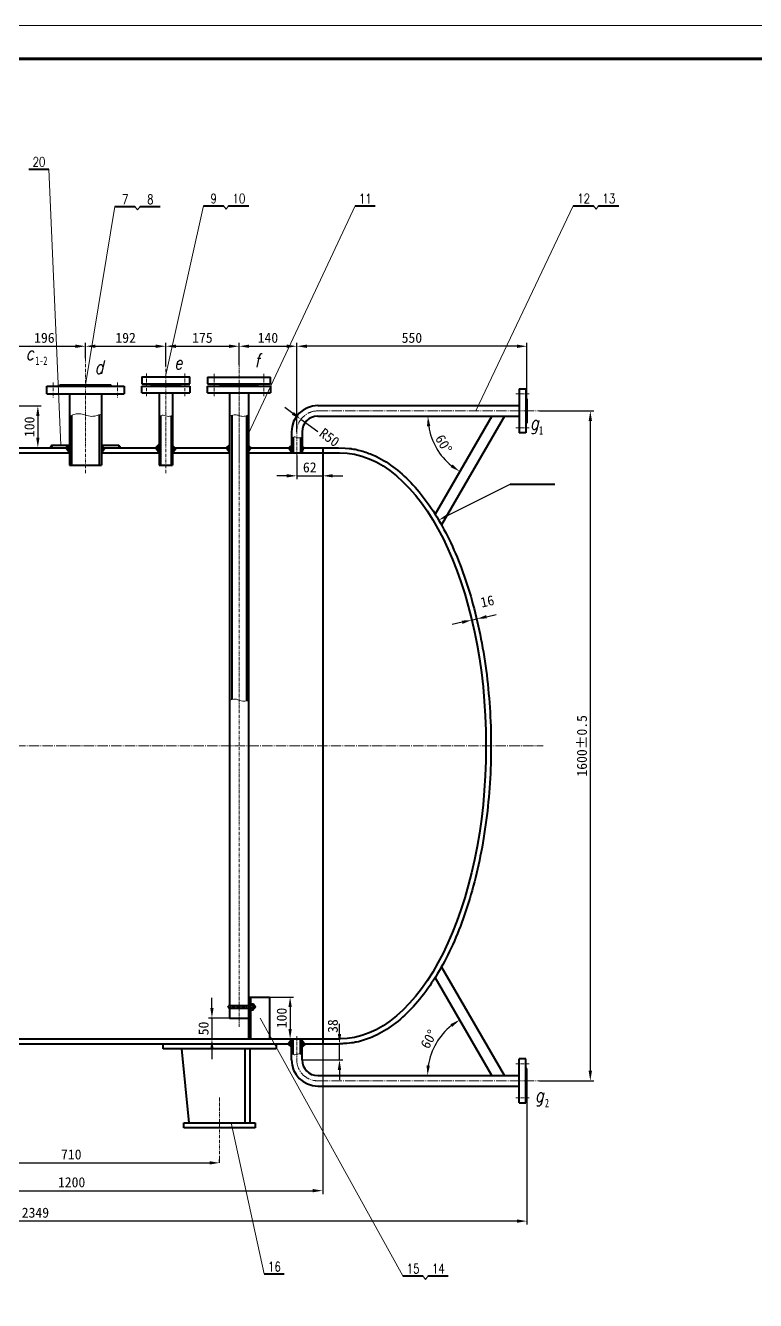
# Model space of a CAD drawing. Extents: x 588 to 10142, y -1551 to 4232.
# Drawn here: x 5022 to 6767, y 1187 to 4232 of the extents above; entities that cross this region are included whole.
import ezdxf
from ezdxf.enums import TextEntityAlignment as Align

# ---------------------------------------------------------------- set-up
doc = ezdxf.new("R2010")
doc.units = 0
doc.header["$LTSCALE"] = 10
doc.header["$PDMODE"] = 1
for name, pattern in [('CENTER', [50.8, 31.75, -6.35, 6.35, -6.35]), ('ZXX-L', [3.28, 2.5, -0.3, 0.18, -0.3]), ('ZXX-S', [1.27, 0.75, -0.2, 0.12, -0.2])]:
    doc.linetypes.add(name, pattern=pattern)
doc.layers.get('Defpoints').update_dxf_attribs({"linetype": 'CONTINUOUS'})
doc.layers.add('3中心线层', color=1, linetype='CENTER')
doc.layers.add('7标注层', color=4, linetype='CONTINUOUS')
for name, color, linetype, lineweight in [('A 粗实线', 1, 'CONTINUOUS', 40), ('B 细实线', 7, 'CONTINUOUS', 18), ('C 文 字', 2, 'CONTINUOUS', 20), ('D 短中心线', 3, 'ZXX-S', 18), ('E 长中心线', 3, 'ZXX-L', 18), ('J 标注尺寸', 2, 'CONTINUOUS', 18)]:
    doc.layers.add(name, color=color, linetype=linetype, lineweight=lineweight)
doc.styles.add('ITALICT', font='ITALICT.shx', dxfattribs={"width": 0.7})
doc.styles.add('ROMANC', font='romanc', dxfattribs={"width": 0.7, "height": 6})
doc.styles.get("Standard").update_dxf_attribs({"font": 'SIMFANG.TTF'})
doc.styles.add('标题中文', font='SIMFANG.TTF', dxfattribs={"width": 0.7})
doc.dimstyles.new('通用标注4.0', dxfattribs={"dimscale": 8, "dimtxt": 3, "dimasz": 3, "dimexe": 1, "dimexo": 0, "dimgap": 1, "dimtad": 1, "dimdec": 0, "dimzin": 0, "dimdsep": 46, "dimtxsty": 'Standard', "dimcen": 0, "dimadec": 0, "dimazin": 0, "dimtfac": 0.375, "dimtdec": 0, "dimtmove": 2, "dimatfit": 3, "dimfxl": 0, "dimtzin": 0, "dimarcsym": 0})

# ---------------------------------------------------------------- blocks, each defined once
blk = doc.blocks.new('*D65')
at = {"layer": 'C 文 字', "color": 0, "lineweight": -2}
for p, q in [((5467.9, 1886), (5467.9, 1910)), ((5515.1, 1862), (5459.9, 1862)), ((5467.9, 1862), (5467.9, 1812)), ((5467.9, 1812), (5475.9, 1812)), ((5467.9, 1788), (5467.9, 1764))]:
    blk.add_line(p, q, dxfattribs=at)
at = {"layer": 'C 文 字', "color": 0}
for points in [[(5463.9, 1886), (5471.9, 1886), (5467.9, 1862)], [(5463.9, 1788), (5471.9, 1788), (5467.9, 1812)]]:
    blk.add_solid(points, dxfattribs=at)
at = {"layer": 'Defpoints', "color": 0}
for p in [(5515.1, 1862), (5467.9, 1812), (5467.9, 1812)]:
    blk.add_point(p, dxfattribs=at)
at = {"layer": 'C 文 字', "color": 0, "insert": (5447.9, 1837), "char_height": 24, "attachment_point": 5, "rotation": 90}
blk.add_mtext('50', dxfattribs=at)
blk = doc.blocks.new('*D66')
at = {"layer": 'C 文 字', "color": 0, "lineweight": -2}
for p, q in [((5661.2, 3306.1), (5641.9, 3320.4)), ((5720.6, 3262), (5680.5, 3291.8))]:
    blk.add_line(p, q, dxfattribs=at)
at = {"layer": 'C 文 字', "color": 0}
blk.add_solid([(5663.6, 3309.3), (5658.8, 3302.9), (5680.5, 3291.8)], dxfattribs=at)
at = {"layer": 'Defpoints', "color": 0}
for p in [(5680.5, 3291.8), (5720.6, 3262)]:
    blk.add_point(p, dxfattribs=at)
at = {"layer": 'C 文 字', "color": 0, "insert": (5748.7, 3248.5), "char_height": 24, "attachment_point": 5, "rotation": 323.4042}
blk.add_mtext('R50', dxfattribs=at)
blk = doc.blocks.new('*D67')
at = {"layer": 'C 文 字', "color": 0, "lineweight": -2}
for p, q in [((5670.6, 3262), (5670.6, 3474.4)), ((6220.6, 3341), (6220.6, 3474.4)), ((6196.6, 3466.4), (5694.6, 3466.4))]:
    blk.add_line(p, q, dxfattribs=at)
at = {"layer": 'C 文 字', "color": 0}
for points in [[(5694.6, 3470.4), (5694.6, 3462.4), (5670.6, 3466.4)], [(6196.6, 3470.4), (6196.6, 3462.4), (6220.6, 3466.4)]]:
    blk.add_solid(points, dxfattribs=at)
at = {"layer": 'Defpoints', "color": 0}
for p in [(5670.6, 3466.4), (6220.6, 3341), (5670.6, 3262)]:
    blk.add_point(p, dxfattribs=at)
at = {"layer": 'C 文 字', "color": 0, "insert": (5945.6, 3486.4), "char_height": 24, "attachment_point": 5}
blk.add_mtext('550', dxfattribs=at)
blk = doc.blocks.new('*D69')
at = {"layer": 'C 文 字', "color": 0, "lineweight": -2}
for p, q in [((6065.4, 2807.2), (6042, 2801.9)), ((6091.7, 2799.7), (6087, 2820.3)), ((6088.8, 2812.4), (6100.5, 2815.1)), ((6103.4, 2802.4), (6098.7, 2822.9)), ((6123.9, 2820.4), (6147.3, 2825.6))]:
    blk.add_line(p, q, dxfattribs=at)
at = {"layer": 'C 文 字', "color": 0}
for points in [[(6064.5, 2811.1), (6066.3, 2803.3), (6088.8, 2812.4)], [(6123, 2824.3), (6124.8, 2816.5), (6100.5, 2815.1)]]:
    blk.add_solid(points, dxfattribs=at)
at = {"layer": 'Defpoints', "color": 0}
for p in [(6100.5, 2815.1), (6103.4, 2802.4), (6091.7, 2799.7)]:
    blk.add_point(p, dxfattribs=at)
at = {"layer": 'C 文 字', "color": 0, "insert": (6125.8, 2857.2), "char_height": 24, "attachment_point": 5, "rotation": 12.7046}
blk.add_mtext('16', dxfattribs=at)
blk = doc.blocks.new('*D73')
at = {"layer": 'C 文 字', "color": 0, "lineweight": -2}
for p, q in [((6250.6, 3312), (6379.9, 3312)), ((6371.9, 3288), (6371.9, 1736)), ((6250.6, 1712), (6379.9, 1712))]:
    blk.add_line(p, q, dxfattribs=at)
at = {"layer": 'C 文 字', "color": 0}
for points in [[(6367.9, 3288), (6375.9, 3288), (6371.9, 3312)], [(6367.9, 1736), (6375.9, 1736), (6371.9, 1712)]]:
    blk.add_solid(points, dxfattribs=at)
at = {"layer": 'Defpoints', "color": 0}
for p in [(6250.6, 3312), (6250.6, 1712), (6371.9, 1712)]:
    blk.add_point(p, dxfattribs=at)
at = {"layer": 'C 文 字', "color": 0, "insert": (6351.9, 2512), "char_height": 24, "attachment_point": 5, "rotation": 90}
blk.add_mtext('1600%%p0.5', dxfattribs=at)
blk = doc.blocks.new('*D80')
at = {"layer": 'Defpoints', "color": 0}
for p in [(4777.6, 1516.4), (5486.1, 1516), (5486.1, 1516)]:
    blk.add_point(p, dxfattribs=at)
at = {"layer": 'J 标注尺寸', "color": 0, "lineweight": -2}
for p, q in [((5486.1, 1516), (5486.1, 1524)), ((4777.6, 1516.4), (4777.6, 1508)), ((4801.6, 1516), (5462.1, 1516))]:
    blk.add_line(p, q, dxfattribs=at)
at = {"layer": 'J 标注尺寸', "color": 0}
for points in [[(4801.6, 1520), (4801.6, 1512), (4777.6, 1516)], [(5462.1, 1520), (5462.1, 1512), (5486.1, 1516)]]:
    blk.add_solid(points, dxfattribs=at)
at = {"layer": 'J 标注尺寸', "color": 0, "insert": (5131.8, 1536), "char_height": 24, "attachment_point": 5}
blk.add_mtext('710', dxfattribs=at)
blk = doc.blocks.new('*D84')
at = {"layer": 'Defpoints', "color": 0}
for p in [(5165.6, 3466.4), (4969.4, 3438.2), (5165.6, 3438.2)]:
    blk.add_point(p, dxfattribs=at)
at = {"layer": 'J 标注尺寸', "color": 0, "lineweight": -2}
for p, q in [((4969.4, 3438.2), (4969.4, 3474.4)), ((5165.6, 3438.2), (5165.6, 3474.4)), ((4993.4, 3466.4), (5141.6, 3466.4))]:
    blk.add_line(p, q, dxfattribs=at)
at = {"layer": 'J 标注尺寸', "color": 0}
for points in [[(4993.4, 3470.4), (4993.4, 3462.4), (4969.4, 3466.4)], [(5141.6, 3470.4), (5141.6, 3462.4), (5165.6, 3466.4)]]:
    blk.add_solid(points, dxfattribs=at)
at = {"layer": 'J 标注尺寸', "color": 0, "insert": (5067.5, 3486.4), "char_height": 24, "attachment_point": 5}
blk.add_mtext('196', dxfattribs=at)
blk = doc.blocks.new('*D85')
at = {"layer": 'Defpoints', "color": 0}
for p in [(5357.6, 3466.4), (5165.6, 3438.2), (5357.6, 3418.8)]:
    blk.add_point(p, dxfattribs=at)
at = {"layer": 'J 标注尺寸', "color": 0, "lineweight": -2}
for p, q in [((5165.6, 3438.2), (5165.6, 3474.4)), ((5357.6, 3418.8), (5357.6, 3474.4)), ((5189.6, 3466.4), (5333.6, 3466.4))]:
    blk.add_line(p, q, dxfattribs=at)
at = {"layer": 'J 标注尺寸', "color": 0}
for points in [[(5189.6, 3470.4), (5189.6, 3462.4), (5165.6, 3466.4)], [(5333.6, 3470.4), (5333.6, 3462.4), (5357.6, 3466.4)]]:
    blk.add_solid(points, dxfattribs=at)
at = {"layer": 'J 标注尺寸', "color": 0, "insert": (5261.6, 3486.4), "char_height": 24, "attachment_point": 5}
blk.add_mtext('192', dxfattribs=at)
blk = doc.blocks.new('*D86')
at = {"layer": 'Defpoints', "color": 0}
for p in [(5532.6, 3466.4), (5357.6, 3418.8), (5532.6, 3422.3)]:
    blk.add_point(p, dxfattribs=at)
at = {"layer": 'J 标注尺寸', "color": 0, "lineweight": -2}
for p, q in [((5357.6, 3418.8), (5357.6, 3474.4)), ((5532.6, 3422.3), (5532.6, 3474.4)), ((5381.6, 3466.4), (5508.6, 3466.4))]:
    blk.add_line(p, q, dxfattribs=at)
at = {"layer": 'J 标注尺寸', "color": 0}
for points in [[(5381.6, 3470.4), (5381.6, 3462.4), (5357.6, 3466.4)], [(5508.6, 3470.4), (5508.6, 3462.4), (5532.6, 3466.4)]]:
    blk.add_solid(points, dxfattribs=at)
at = {"layer": 'J 标注尺寸', "color": 0, "insert": (5445.1, 3486.4), "char_height": 24, "attachment_point": 5}
blk.add_mtext('175', dxfattribs=at)
blk = doc.blocks.new('*D87')
at = {"layer": 'Defpoints', "color": 0}
for p in [(5532.6, 3466.4), (5670.6, 3466.4), (5670.6, 3466.4)]:
    blk.add_point(p, dxfattribs=at)
at = {"layer": 'J 标注尺寸', "color": 0, "lineweight": -2}
for p, q in [((5532.6, 3466.4), (5532.6, 3474.4)), ((5670.6, 3466.4), (5670.6, 3474.4)), ((5556.6, 3466.4), (5646.6, 3466.4))]:
    blk.add_line(p, q, dxfattribs=at)
at = {"layer": 'J 标注尺寸', "color": 0}
for points in [[(5556.6, 3470.4), (5556.6, 3462.4), (5532.6, 3466.4)], [(5646.6, 3470.4), (5646.6, 3462.4), (5670.6, 3466.4)]]:
    blk.add_solid(points, dxfattribs=at)
at = {"layer": 'J 标注尺寸', "color": 0, "insert": (5601.6, 3486.4), "char_height": 24, "attachment_point": 5}
blk.add_mtext('140', dxfattribs=at)
blk = doc.blocks.new('*D88')
at = {"layer": 'Defpoints', "color": 0}
for p in [(4532.6, 1812), (5732.6, 1812), (5732.6, 1449.6)]:
    blk.add_point(p, dxfattribs=at)
at = {"layer": 'J 标注尺寸', "color": 0, "lineweight": -2}
for p, q in [((4532.6, 1812), (4532.6, 1441.6)), ((5732.6, 1812), (5732.6, 1441.6)), ((4556.6, 1449.6), (5708.6, 1449.6))]:
    blk.add_line(p, q, dxfattribs=at)
at = {"layer": 'J 标注尺寸', "color": 0}
for points in [[(4556.6, 1453.6), (4556.6, 1445.6), (4532.6, 1449.6)], [(5708.6, 1453.6), (5708.6, 1445.6), (5732.6, 1449.6)]]:
    blk.add_solid(points, dxfattribs=at)
at = {"layer": 'J 标注尺寸', "color": 0, "insert": (5132.6, 1469.6), "char_height": 24, "attachment_point": 5}
blk.add_mtext('1200', dxfattribs=at)
blk = doc.blocks.new('*D89')
at = {"layer": 'Defpoints', "color": 0}
for p in [(5670.6, 3205.6), (5732.6, 3185.1), (5732.6, 3157)]:
    blk.add_point(p, dxfattribs=at)
at = {"layer": 'J 标注尺寸', "color": 0, "lineweight": -2}
for p, q in [((5670.6, 3205.6), (5670.6, 3149)), ((5732.6, 3185.1), (5732.6, 3149)), ((5646.6, 3157), (5622.6, 3157)), ((5670.6, 3157), (5732.6, 3157)), ((5756.6, 3157), (5780.6, 3157))]:
    blk.add_line(p, q, dxfattribs=at)
at = {"layer": 'J 标注尺寸', "color": 0}
for points in [[(5646.6, 3161), (5646.6, 3153), (5670.6, 3157)], [(5756.6, 3161), (5756.6, 3153), (5732.6, 3157)]]:
    blk.add_solid(points, dxfattribs=at)
at = {"layer": 'J 标注尺寸', "color": 0, "insert": (5701.6, 3177), "char_height": 24, "attachment_point": 5}
blk.add_mtext('62', dxfattribs=at)
blk = doc.blocks.new('*D92')
at = {"layer": 'Defpoints', "color": 0}
for p in [(5720.6, 3299.5), (6136.6, 3299.5), (6196.6, 3299.5), (5993, 3247.2), (6001.3, 3065.1)]:
    blk.add_point(p, dxfattribs=at)
at = {"layer": 'J 标注尺寸', "color": 0, "lineweight": -2}
blk.add_arc((6136.6, 3299.5), 152.8, 189.0104, 230.9896, dxfattribs=at)
at = {"layer": 'J 标注尺寸', "color": 0}
for points in [[(5981.7, 3275.2), (5989.7, 3275.9), (5983.8, 3299.5)], [(6042.7, 3184.1), (6038.2, 3177.5), (6060.2, 3167.2)]]:
    blk.add_solid(points, dxfattribs=at)
at = {"layer": 'J 标注尺寸', "color": 0, "insert": (6021.6, 3233.1), "char_height": 24, "attachment_point": 5, "rotation": 300}
blk.add_mtext('60°', dxfattribs=at)
blk = doc.blocks.new('*D93')
at = {"layer": 'Defpoints', "color": 0}
for p in [(6001.3, 1958.8), (6018.8, 1823.3), (5720.6, 1724.5), (6136.6, 1724.5), (6196.6, 1724.5)]:
    blk.add_point(p, dxfattribs=at)
at = {"layer": 'J 标注尺寸', "color": 0, "lineweight": -2}
blk.add_arc((6136.6, 1724.5), 153.8, 128.9528, 171.0472, dxfattribs=at)
at = {"layer": 'J 标注尺寸', "color": 0}
for points in [[(6037.7, 1847.3), (6042.2, 1840.8), (6059.7, 1857.6)], [(5988.7, 1748.1), (5980.7, 1748.7), (5982.8, 1724.5)]]:
    blk.add_solid(points, dxfattribs=at)
at = {"layer": 'J 标注尺寸', "color": 0, "insert": (5986.1, 1811.4), "char_height": 24, "attachment_point": 5, "rotation": 60}
blk.add_mtext('60°', dxfattribs=at)
blk = doc.blocks.new('*D100')
at = {"layer": 'Defpoints', "color": 0}
for p in [(4969.4, 3324), (5028.4, 3224), (5051.9, 3224)]:
    blk.add_point(p, dxfattribs=at)
at = {"layer": 'J 标注尺寸', "color": 0, "lineweight": -2}
for p, q in [((4969.4, 3324), (5059.9, 3324)), ((5051.9, 3300), (5051.9, 3248)), ((5028.4, 3224), (5059.9, 3224))]:
    blk.add_line(p, q, dxfattribs=at)
at = {"layer": 'J 标注尺寸', "color": 0}
for points in [[(5047.9, 3300), (5055.9, 3300), (5051.9, 3324)], [(5047.9, 3248), (5055.9, 3248), (5051.9, 3224)]]:
    blk.add_solid(points, dxfattribs=at)
at = {"layer": 'J 标注尺寸', "color": 0, "insert": (5031.9, 3274), "char_height": 24, "attachment_point": 5, "rotation": 90}
blk.add_mtext('100', dxfattribs=at)
blk = doc.blocks.new('*D102')
at = {"layer": 'C 文 字', "color": 0, "lineweight": -2}
for p, q in [((5772.6, 1824), (5772.6, 1848)), ((5752.6, 1800), (5780.6, 1800)), ((5772.6, 1762), (5772.6, 1800)), ((5683.1, 1762), (5780.6, 1762)), ((5772.6, 1738), (5772.6, 1714))]:
    blk.add_line(p, q, dxfattribs=at)
at = {"layer": 'C 文 字', "color": 0}
for points in [[(5768.6, 1824), (5776.6, 1824), (5772.6, 1800)], [(5768.6, 1738), (5776.6, 1738), (5772.6, 1762)]]:
    blk.add_solid(points, dxfattribs=at)
at = {"layer": 'Defpoints', "color": 0}
for p in [(5752.6, 1800), (5772.6, 1800), (5683.1, 1762)]:
    blk.add_point(p, dxfattribs=at)
at = {"layer": 'C 文 字', "color": 0, "insert": (5756.7, 1842.7), "char_height": 24, "attachment_point": 5, "rotation": 90}
blk.add_mtext('38', dxfattribs=at)
blk = doc.blocks.new('*D104')
at = {"layer": 'C 文 字', "color": 0, "lineweight": -2}
for p, q in [((5605.1, 1912), (5662.6, 1912)), ((5654.6, 1888), (5654.6, 1836)), ((5605.1, 1812), (5662.6, 1812))]:
    blk.add_line(p, q, dxfattribs=at)
at = {"layer": 'C 文 字', "color": 0}
for points in [[(5650.6, 1888), (5658.6, 1888), (5654.6, 1912)], [(5650.6, 1836), (5658.6, 1836), (5654.6, 1812)]]:
    blk.add_solid(points, dxfattribs=at)
at = {"layer": 'Defpoints', "color": 0}
for p in [(5605.1, 1912), (5605.1, 1812), (5654.6, 1812)]:
    blk.add_point(p, dxfattribs=at)
at = {"layer": 'C 文 字', "color": 0, "insert": (5634.6, 1862), "char_height": 24, "attachment_point": 5, "rotation": 90}
blk.add_mtext('100', dxfattribs=at)
blk = doc.blocks.new('*D105')
at = {"layer": 'Defpoints', "color": 0}
for p in [(3871.6, 2462), (6220.6, 1683), (3871.6, 1376.9)]:
    blk.add_point(p, dxfattribs=at)
at = {"layer": 'J 标注尺寸', "color": 0, "lineweight": -2}
for p, q in [((3871.6, 2462), (3871.6, 1368.9)), ((6220.6, 1683), (6220.6, 1368.9)), ((6196.6, 1376.9), (3895.6, 1376.9))]:
    blk.add_line(p, q, dxfattribs=at)
at = {"layer": 'J 标注尺寸', "color": 0}
for points in [[(3895.6, 1380.9), (3895.6, 1372.9), (3871.6, 1376.9)], [(6196.6, 1380.9), (6196.6, 1372.9), (6220.6, 1376.9)]]:
    blk.add_solid(points, dxfattribs=at)
at = {"layer": 'J 标注尺寸', "color": 0, "insert": (5046.1, 1396.9), "char_height": 24, "attachment_point": 5}
blk.add_mtext('2349', dxfattribs=at)

msp = doc.modelspace()

# ---------------------------------------------------------------- hatches: boundary and pattern name
at = {"layer": 'A 粗实线'}
h = msp.add_hatch(color=256, dxfattribs=at)
h.paths.add_polyline_path([(5127.6, 3224), (5127.6, 3231.6), (5119.1, 3224)])
h.paths.add_polyline_path([(5127.6, 3224), (5119.1, 3224), (5127.6, 3212)])
h = msp.add_hatch(color=256, dxfattribs=at)
h.paths.add_polyline_path([(5203.6, 3224), (5203.6, 3231.6), (5212.1, 3224)])
h.paths.add_polyline_path([(5203.6, 3224), (5212.1, 3224), (5203.6, 3212)])
h = msp.add_hatch(color=256, dxfattribs=at)
h.paths.add_polyline_path([(5341.6, 3224), (5341.6, 3232.2), (5333.2, 3224)])
h.paths.add_polyline_path([(5341.6, 3224), (5333.2, 3224), (5341.6, 3212)])
h = msp.add_hatch(color=256, dxfattribs=at)
h.paths.add_polyline_path([(5373.6, 3232.2), (5382, 3224), (5373.6, 3224)])
h.paths.add_polyline_path([(5373.6, 3224), (5382, 3224), (5373.6, 3212)])
h = msp.add_hatch(color=256, dxfattribs=at)
h.paths.add_polyline_path([(5500.7, 3224), (5510.1, 3224), (5510.1, 3231.5)])
h.paths.add_polyline_path([(5510.1, 3212), (5510.1, 3224), (5500.7, 3224)])
h = msp.add_hatch(color=256, dxfattribs=at)
h.paths.add_polyline_path([(5555.1, 3231.5), (5564.5, 3224), (5555.1, 3224)])
h.paths.add_polyline_path([(5555.1, 3224), (5564.5, 3224), (5555.1, 3212)])
h = msp.add_hatch(color=256, dxfattribs=at)
h.paths.add_polyline_path([(5658.1, 3230.5), (5650.3, 3224), (5658.1, 3224)])
h.paths.add_polyline_path([(5658.1, 3224), (5650.3, 3224), (5658.1, 3212)])
h = msp.add_hatch(color=256, dxfattribs=at)
h.paths.add_polyline_path([(5683.1, 3230.5), (5690.9, 3224), (5683.1, 3224)])
h.paths.add_polyline_path([(5683.1, 3224), (5690.9, 3224), (5683.1, 3212)])
h = msp.add_hatch(color=256, dxfattribs=at)
h.paths.add_polyline_path([(5658.1, 1812), (5649.1, 1800), (5658.1, 1800)])
h.paths.add_polyline_path([(5658.1, 1800), (5649.1, 1800), (5658.1, 1792.7)])
h = msp.add_hatch(color=256, dxfattribs=at)
h.paths.add_polyline_path([(5683.1, 1812), (5692.1, 1800), (5683.1, 1800)])
h.paths.add_polyline_path([(5683.1, 1800), (5692.1, 1800), (5683.1, 1792.7)])

# ---------------------------------------------------------------- linework, layer by layer
at = {"layer": '3中心线层'}
msp.add_line((5500.7, 3224), (5510.1, 3231.5), dxfattribs=at)
at = {"layer": '7标注层'}
msp.add_lwpolyline([(6027.6, 3060.2), (6180.6, 3136.8)], dxfattribs=at)
msp.add_solid([(6029.1, 3057.2), (6009.7, 3051.3), (6026.1, 3063.2)], dxfattribs=at)
at = {"layer": 'A 粗实线'}
for p, q in [((5030, 3889.7), (5078.1, 3889.7)), ((5235.8, 3800.4), (5283.9, 3800.4)), ((5296.1, 3800.4), (5344.2, 3800.4)), ((5447.4, 3802.1), (5495.6, 3802.1)), ((5507.7, 3802.1), (5555.9, 3802.1)), ((5809.8, 3802.1), (5857.9, 3802.1)), ((6331.3, 3802.1), (6379.5, 3802.1)), ((6391.6, 3802.1), (6439.8, 3802.1)), ((5300.1, 3393), (5415.1, 3393)), ((5300.1, 3393), (5300.1, 3377)), ((5415.1, 3377), (5415.1, 3393)), ((5457.6, 3392.9), (5457.6, 3376.9)), ((5457.6, 3392.9), (5607.6, 3392.9)), ((5607.6, 3376.9), (5607.6, 3392.9)), ((5073.1, 3353), (5073.1, 3371)), ((5073.1, 3371), (5258.1, 3371)), ((5073.1, 3353), (5258.1, 3353)), ((5104.6, 3371), (5104.6, 3374)), ((5104.6, 3374), (5226.6, 3374)), ((5104.6, 3374), (5226.6, 3374)), ((5127.6, 3353), (5127.6, 3182)), ((5203.6, 3353), (5203.6, 3182)), ((5226.6, 3374), (5226.6, 3371)), ((5258.1, 3371), (5258.1, 3353)), ((5300.1, 3377), (5415.1, 3377)), ((5300.1, 3371), (5415.1, 3371)), ((5300.1, 3355), (5300.1, 3371)), ((5300.1, 3355), (5415.1, 3355)), ((5323.6, 3377), (5323.6, 3374)), ((5323.6, 3374), (5391.6, 3374)), ((5323.6, 3374), (5391.6, 3374)), ((5323.6, 3371), (5323.6, 3374)), ((5341.6, 3355), (5341.6, 3182)), ((5373.6, 3355), (5373.6, 3182)), ((5391.6, 3374), (5391.6, 3377)), ((5391.6, 3374), (5391.6, 3371)), ((5415.1, 3371), (5415.1, 3355)), ((5457.6, 3376.9), (5607.6, 3376.9)), ((5457.6, 3354.9), (5457.6, 3370.9)), ((5457.6, 3370.9), (5607.6, 3370.9)), ((5457.6, 3354.9), (5607.6, 3354.9)), ((5488.6, 3376.9), (5488.6, 3373.9)), ((5488.6, 3370.9), (5488.6, 3373.9)), ((5488.6, 3373.9), (5576.6, 3373.9)), ((5488.6, 3373.9), (5576.6, 3373.9)), ((5510.1, 3354.9), (5510.1, 1891.8)), ((5555.1, 3354.9), (5555.1, 1862)), ((5576.6, 3373.9), (5576.6, 3376.9)), ((5576.6, 3373.9), (5576.6, 3370.9)), ((5607.6, 3370.9), (5607.6, 3354.9)), ((6201.6, 3364.5), (6201.6, 3259.5)), ((6201.6, 3364.5), (6217.6, 3364.5)), ((6217.6, 3364.5), (6217.6, 3259.5)), ((5720.6, 3324.5), (6201.6, 3324.5)), ((6217.6, 3341), (6220.6, 3341)), ((6220.6, 3341), (6220.6, 3283)), ((5132.6, 3301.3), (5132.6, 3182)), ((5198.6, 3303), (5198.6, 3182)), ((5345.1, 3300.5), (5345.1, 3182)), ((5370.1, 3300.1), (5370.1, 3182)), ((5515.1, 3301.1), (5515.1, 2622.7)), ((5550.1, 3300.5), (5550.1, 2619.2)), ((5720.6, 3299.5), (6201.6, 3299.5)), ((6136.6, 3299.5), (6001.3, 3065.1)), ((6166.6, 3299.5), (6016.5, 3039.5)), ((5658.1, 3262), (5658.1, 3212)), ((5683.1, 3262), (5683.1, 3212)), ((6217.6, 3259.5), (6201.6, 3259.5)), ((6220.6, 3283), (6217.6, 3283)), ((5085.6, 3230), (5081.1, 3224)), ((5085.6, 3230), (5127.6, 3230)), ((5085.6, 3230), (5085.6, 3224)), ((5119.1, 3224), (5127.6, 3231.6)), ((5203.6, 3230), (5245.6, 3230)), ((5245.6, 3230), (5245.6, 3224)), ((5245.6, 3230), (5250.1, 3224)), ((5333.2, 3224), (5341.6, 3232.2)), ((5662.1, 3249.3), (5662.1, 3211.9)), ((5679.1, 3248.1), (5679.1, 3212)), ((4925.4, 3212), (5127.6, 3212)), ((4985.4, 3224), (5127.6, 3224)), ((5127.6, 3212), (5119.1, 3224)), ((5203.6, 3224), (5341.6, 3224)), ((5203.6, 3212), (5212.1, 3224)), ((5203.6, 3212), (5341.6, 3212)), ((5313.6, 3224), (5341.6, 3224)), ((5313.6, 3212), (5341.6, 3212)), ((5341.6, 3212), (5333.2, 3224)), ((5373.6, 3224), (5510.1, 3224)), ((5373.6, 3212), (5382, 3224)), ((5373.6, 3212), (5510.1, 3212)), ((5555.1, 3224), (5658.1, 3224)), ((5555.1, 3224), (5585.1, 3224)), ((5555.1, 3212), (5772.6, 3212)), ((5555.1, 3212), (5585.1, 3212)), ((5683.1, 3224), (5770.1, 3224)), ((5732.6, 3224), (5732.6, 1800)), ((5127.6, 3182), (5165.6, 3182)), ((5165.6, 3182), (5203.6, 3182)), ((5341.6, 3182), (5373.6, 3182)), ((6166.6, 1724.5), (6016.5, 1984.5)), ((6136.6, 1724.5), (6001.3, 1958.8)), ((5510.1, 1891.8), (5555.1, 1891.8)), ((5555.1, 1912), (5555.1, 1812)), ((5555.1, 1912), (5605.1, 1912)), ((5570.6, 1891.8), (5555.1, 1891.8)), ((5560.1, 1912), (5560.1, 1891.8)), ((5560.1, 1896), (5567.3, 1896)), ((5567.3, 1896), (5567.3, 1888.8)), ((5567.3, 1881.7), (5567.3, 1888.8)), ((5570.6, 1891.8), (5570.6, 1885.8)), ((5605.1, 1912), (5605.1, 1812)), ((5510.1, 1885.8), (5555.1, 1885.8)), ((5510.1, 1885.8), (5510.1, 1862)), ((5510.1, 1862), (5555.1, 1862)), ((5570.6, 1885.8), (5555.1, 1885.8)), ((5560.1, 1885.8), (5560.1, 1812)), ((5560.1, 1881.7), (5567.3, 1881.7)), ((4492.6, 1812), (5732.6, 1812)), ((4492.6, 1800), (5658.1, 1800)), ((5351.1, 1788), (5351.1, 1800)), ((5621.1, 1800), (5621.1, 1788)), ((5649.1, 1800), (5658.1, 1792.7)), ((5658.1, 1762), (5658.1, 1812)), ((5662.1, 1774.7), (5662.1, 1812)), ((5679.1, 1775.8), (5679.1, 1812)), ((5683.1, 1762), (5683.1, 1812)), ((5683.1, 1800), (5732.6, 1800)), ((5692.1, 1800), (5683.1, 1792.7)), ((5732.6, 1812), (5772.6, 1812)), ((5732.6, 1800), (5772.6, 1800)), ((5621.1, 1788), (5351.1, 1788)), ((5413.1, 1612), (5395.7, 1788)), ((5547.1, 1612), (5547.1, 1788)), ((5559.1, 1612), (5559.1, 1788)), ((6217.6, 1764.5), (6201.6, 1764.5)), ((6201.6, 1659.5), (6201.6, 1764.5)), ((6217.6, 1659.5), (6217.6, 1764.5)), ((6220.6, 1741), (6217.6, 1741)), ((6220.6, 1683), (6220.6, 1741)), ((5720.6, 1724.5), (6201.6, 1724.5)), ((5720.6, 1699.5), (6201.6, 1699.5)), ((6217.6, 1683), (6220.6, 1683)), ((6201.6, 1659.5), (6217.6, 1659.5)), ((5401.1, 1600), (5401.1, 1612)), ((5401.1, 1612), (5571.1, 1612)), ((5571.1, 1600), (5401.1, 1600)), ((5571.1, 1612), (5571.1, 1600)), ((5592.5, 1251.2), (5640.6, 1251.2)), ((5923.8, 1246.3), (5972, 1246.3)), ((5984.1, 1246.3), (6032.3, 1246.3))]:
    msp.add_line(p, q, dxfattribs=at)
at = {"layer": 'A 粗实线', "color": 4}
msp.add_line((6180.6, 3136.8), (6287.3, 3136.8), dxfattribs=at)
at = {"layer": 'A 粗实线', "color": 5, "lineweight": 120}
msp.add_lwpolyline([(3614.2, -439.5), (10062.2, -439.5), (10062.2, 4152.5), (3614.2, 4152.5)], close=True, dxfattribs=at)
at = {"layer": 'A 粗实线'}
for centre, radius, start, end in [((5720.6, 3262), 62.5, 90, 180), ((5720.6, 3262), 37.5, 90, 180), ((5510.1, 1888.8), 3, 90, 270), ((5720.6, 1762), 62.5, 180, 270), ((5720.6, 1762), 37.5, 180, 270)]:
    msp.add_arc(centre, radius, start, end, dxfattribs=at)
at = {"layer": 'A 粗实线', "extrusion": (0, 0, -1)}
msp.add_ellipse((5772.6, 2512), major_axis=(0, -700), ratio=0.5, start_param=3.141593, end_param=6.283185, dxfattribs=at)
at = {"layer": 'A 粗实线'}
msp.add_open_spline([(5770.1, 3224), (5797.6, 3222.3), (5800, 3222), (5812.4, 3220), (5822.3, 3217.6), (5841.8, 3211.3), (5851.5, 3207.4), (5876.4, 3195.2), (5891.3, 3185.8), (5920.4, 3163.4), (5934.5, 3150.4), (5961.6, 3121.1), (5974.6, 3104.7), (5999.4, 3069), (6011.2, 3049.5), (6033.4, 3007.9), (6043.9, 2985.8), (6063.2, 2939), (6072.1, 2914.4), (6088.2, 2863.2), (6095.4, 2836.6), (6108.1, 2781.8), (6113.6, 2753.7), (6122.7, 2696.1), (6126.3, 2666.8), (6131.7, 2607.4), (6133.4, 2577.4), (6134.9, 2517.2), (6134.7, 2487), (6132.4, 2426.9), (6130.2, 2397), (6124, 2338), (6120, 2308.9), (6110.1, 2251.8), (6104.2, 2224), (6090.8, 2169.9), (6083.2, 2143.7), (6066.3, 2093.4), (6057.1, 2069.3), (6037.1, 2023.6), (6026.4, 2002), (6003.6, 1961.6), (5991.5, 1942.9), (5966.1, 1908.4), (5952.9, 1892.8), (5925.3, 1864.9), (5911, 1852.7), (5881.6, 1831.9), (5866.4, 1823.3), (5838.5, 1811.2), (5825.7, 1807.1), (5807, 1803.1), (5801, 1802.1), (5772.6, 1800)], degree=3, knots=[3.20181, 3.20181, 3.20181, 3.20181, 3.221574, 3.221574, 3.301555, 3.301555, 3.381536, 3.381536, 3.509614, 3.509614, 3.637692, 3.637692, 3.76577, 3.76577, 3.893848, 3.893848, 4.021926, 4.021926, 4.150004, 4.150004, 4.278081, 4.278081, 4.406159, 4.406159, 4.534237, 4.534237, 4.662315, 4.662315, 4.790393, 4.790393, 4.918471, 4.918471, 5.046549, 5.046549, 5.174627, 5.174627, 5.302705, 5.302705, 5.430783, 5.430783, 5.558861, 5.558861, 5.686939, 5.686939, 5.815017, 5.815017, 5.943095, 5.943095, 6.071173, 6.071173, 6.175221, 6.175221, 6.222967, 6.222967, 6.222967, 6.222967], dxfattribs=at)
at = {"layer": 'B 细实线'}
for p, q in [((5283.9, 3800.4), (5290, 3791.9)), ((5296.1, 3800.4), (5290, 3791.9)), ((5495.6, 3802.1), (5501.6, 3793.6)), ((5507.7, 3802.1), (5501.6, 3793.6)), ((6379.5, 3802.1), (6385.5, 3793.6)), ((6391.6, 3802.1), (6385.5, 3793.6)), ((5570.6, 1891.5), (5567.3, 1891.5)), ((5570.6, 1886.2), (5567.3, 1886.2)), ((5972, 1246.3), (5978, 1237.7)), ((5984.1, 1246.3), (5978, 1237.7))]:
    msp.add_line(p, q, dxfattribs=at)
msp.add_lwpolyline([(3414.2, -519.5), (10142.2, -519.5), (10142.2, 4232.5), (3414.2, 4232.5)], close=True, dxfattribs=at)
for points in [[(5127.6, 3299, -0.051394), (5140.7, 3304.1, -0.074756), (5150.4, 3305.3, -0.089173), (5165.6, 3302.2, 0.089173), (5180.8, 3299, 0.074756), (5190.5, 3300.2, 0.051394), (5203.6, 3305.3)], [(5341.6, 3299, -0.051394), (5347.1, 3301.2, -0.074756), (5351.2, 3301.7, -0.089173), (5357.6, 3300.3, 0.089173), (5364, 3299, 0.074756), (5368.1, 3299.5, 0.051394), (5373.6, 3301.7)], [(5510.1, 3298.9, -0.051394), (5517.9, 3302, -0.074756), (5523.6, 3302.7, -0.089173), (5532.6, 3300.8, 0.089173), (5541.6, 3298.9, 0.074756), (5547.3, 3299.6, 0.051394), (5555.1, 3302.7)], [(5658.1, 3247.7, -0.051394), (5662.4, 3249.4, -0.074756), (5665.6, 3249.7, -0.089173), (5670.6, 3248.7, 0.089173), (5675.6, 3247.7, 0.074756), (5678.8, 3248, 0.051394), (5683.1, 3249.7)], [(5658.1, 1776.3, 0.051394), (5662.4, 1774.6, 0.074756), (5665.6, 1774.2, 0.089173), (5670.6, 1775.3, -0.089173), (5675.6, 1776.3, -0.074756), (5678.8, 1775.9, -0.051394), (5683.1, 1774.2)]]:
    msp.add_lwpolyline(points, format="xyb", dxfattribs=at)
at = {"layer": 'C 文 字'}
for p, q in [((5106.6, 3230), (5078.1, 3889.7)), ((5165.6, 3374), (5235.8, 3800.4)), ((5357.6, 3398), (5447.4, 3802.1)), ((5555.1, 3257.9), (5809.8, 3802.1)), ((6098.6, 3312), (6331.3, 3802.1)), ((5582.7, 1862), (5923.8, 1246.3)), ((5514, 1612), (5592.5, 1251.2))]:
    msp.add_line(p, q, dxfattribs=at)
msp.add_spline([(5510.1, 2620.9), (5522.3, 2623.9), (5537.8, 2619.7), (5555.1, 2619.7)], degree=3, dxfattribs=at)
at = {"layer": 'D 短中心线'}
for p, q in [((5165.6, 3163.1), (5165.6, 3450.2)), ((5357.6, 3163.1), (5357.6, 3418.8)), ((5532.6, 1841.2), (5532.6, 3422.3)), ((5311.8, 3369), (5311.8, 3401)), ((5403.3, 3369), (5403.3, 3401)), ((5473.1, 3368.9), (5473.1, 3400.9)), ((5532.6, 3196.3), (5532.6, 3385.2)), ((5592.1, 3368.9), (5592.1, 3400.9)), ((5088.8, 3380), (5088.8, 3344)), ((5242.3, 3380), (5242.3, 3344)), ((5311.8, 3379), (5311.8, 3347)), ((5403.3, 3379), (5403.3, 3347)), ((5473.1, 3378.9), (5473.1, 3346.9)), ((5592.1, 3378.9), (5592.1, 3346.9)), ((6225.6, 3352.7), (6193.6, 3352.7)), ((5670.6, 3205.6), (5670.6, 3262)), ((6225.6, 3271.2), (6193.6, 3271.2)), ((5573.2, 1888.8), (5504.1, 1888.8)), ((5670.6, 1818.3), (5670.6, 1762)), ((6225.6, 1752.7), (6193.6, 1752.7)), ((5486.1, 1672), (5486.1, 1516)), ((6225.6, 1671.2), (6193.6, 1671.2))]:
    msp.add_line(p, q, dxfattribs=at)
at = {"layer": 'E 长中心线'}
for p, q in [((5720.6, 3312), (6250.6, 3312)), ((4964.5, 2512), (6259.3, 2512)), ((5720.6, 1712), (6250.6, 1712))]:
    msp.add_line(p, q, dxfattribs=at)
for centre, start, end in [((5720.6, 3262), 90, 180), ((5720.6, 1762), 180, 270)]:
    msp.add_arc(centre, 50, start, end, dxfattribs=at)
at = {"layer": 'J 标注尺寸'}
for p, q in [((5650.3, 3224), (5658.1, 3230.5)), ((5510.1, 3212), (5500.7, 3224)), ((5658.1, 3212), (5650.3, 3224)), ((5658.1, 1812), (5649.1, 1800))]:
    msp.add_line(p, q, dxfattribs=at)

# ---------------------------------------------------------------- texts
at = {"layer": 'C 文 字', "style": 'ROMANC', "width": 0.8}
for s, height, p in [('20', 22.58, (5054.6, 3906.7)), ('7', 22.6, (5260.4, 3817.3)), ('8', 22.6, (5320.7, 3817.3)), ('9', 22.6, (5472, 3819.1)), ('10', 22.58, (5532.3, 3819.1)), ('11', 22.58, (5834.4, 3819)), ('12', 22.58, (6355.9, 3819.1)), ('13', 22.58, (6416.2, 3819.1)), ('16', 22.58, (5617.1, 1268.1)), ('15', 22.58, (5948.4, 1263.2)), ('14', 22.58, (6008.7, 1263.2))]:
    msp.add_text(s, height=height, dxfattribs=at).set_placement(p, align=Align.MIDDLE)
at = {"layer": 'C 文 字', "style": 'ITALICT', "width": 0.8}
for s, p in [('c ', (5023, 3433.7)), ('f', (5570, 3416.6)), ('d', (5187.5, 3400.4)), ('e', (5377.7, 3411.3)), ('g', (6227.5, 3267.5)), ('g', (6239.5, 1662))]:
    msp.add_text(s, height=32, dxfattribs=at).set_placement(p)
at = {"layer": 'J 标注尺寸', "style": '标题中文', "width": 0.7}
for s, height, p in [('1-2', 20.16, (5045.9, 3421.9)), ('1', 20.2, (6249.4, 3255.2)), ('2', 20.2, (6263.3, 1648.9))]:
    msp.add_text(s, height=height, dxfattribs=at).set_placement(p)

# ---------------------------------------------------------------- dimensions: what is measured, and where the dimension line sits
at = {"layer": 'C 文 字'}
dim = msp.add_linear_dim(base=(5670.6, 3466.4), p1=(6220.6, 3341), p2=(5670.6, 3262), dimstyle='通用标注4.0', dxfattribs=at)
dim.commit()
dim.dimension.update_dxf_attribs({"geometry": '*D67', "text_midpoint": (5945.6, 3486.4)})
dim = msp.add_radius_dim(center=(5720.6, 3262), mpoint=(5680.5, 3291.8), dimstyle='通用标注4.0', dxfattribs=at)
dim.commit()
dim.dimension.update_dxf_attribs({"geometry": '*D66', "text_midpoint": (5748.7, 3248.5), "dimtype": 164})
dim = msp.add_linear_dim(base=(6371.9, 1712), p1=(6250.6, 3312), p2=(6250.6, 1712), angle=90, text='<>%%p0.5', dimstyle='通用标注4.0', dxfattribs=at)
dim.commit()
dim.dimension.update_dxf_attribs({"geometry": '*D73', "text_midpoint": (6351.9, 2512)})
dim = msp.add_linear_dim(base=(6100.5, 2815.1), p1=(6091.7, 2799.7), p2=(6103.4, 2802.4), angle=12.7046, text='16', dimstyle='通用标注4.0', dxfattribs=at)
dim.commit()
dim.dimension.update_dxf_attribs({"geometry": '*D69', "text_midpoint": (6125.8, 2857.2), "dimtype": 161})
for base, p1, p2, picture, middle in [((5467.9, 1812), (5515.1, 1862), (5467.9, 1812), '*D65', (5447.9, 1837)), ((5654.6, 1812), (5605.1, 1912), (5605.1, 1812), '*D104', (5634.6, 1862))]:
    dim = msp.add_linear_dim(base=base, p1=p1, p2=p2, angle=90, dimstyle='通用标注4.0', dxfattribs=at)
    dim.commit()
    dim.dimension.update_dxf_attribs({"geometry": picture, "text_midpoint": middle})
dim = msp.add_linear_dim(base=(5772.6, 1800), p1=(5683.1, 1762), p2=(5752.6, 1800), angle=90, dimstyle='通用标注4.0', dxfattribs=at)
dim.commit()
dim.dimension.update_dxf_attribs({"geometry": '*D102', "text_midpoint": (5756.7, 1842.7), "dimtype": 160})
at = {"layer": 'J 标注尺寸'}
for base, p1, p2, picture, middle in [((5165.6, 3466.4), (4969.4, 3438.2), (5165.6, 3438.2), '*D84', (5067.5, 3486.4)), ((5357.6, 3466.4), (5165.6, 3438.2), (5357.6, 3418.8), '*D85', (5261.6, 3486.4)), ((5532.6, 3466.4), (5357.6, 3418.8), (5532.6, 3422.3), '*D86', (5445.1, 3486.4)), ((5732.6, 3157), (5670.6, 3205.6), (5732.6, 3185.1), '*D89', (5701.6, 3177)), ((3871.6, 1376.9), (6220.6, 1683), (3871.6, 2462), '*D105', (5046.1, 1396.9)), ((5732.6, 1449.6), (4532.6, 1812), (5732.6, 1812), '*D88', (5132.6, 1469.6))]:
    dim = msp.add_linear_dim(base=base, p1=p1, p2=p2, dimstyle='通用标注4.0', dxfattribs=at)
    dim.commit()
    dim.dimension.update_dxf_attribs({"geometry": picture, "text_midpoint": middle})
for base, p1, p2, text, picture, middle in [((5670.6, 3466.4), (5532.6, 3466.4), (5670.6, 3466.4), '140', '*D87', (5601.6, 3486.4)), ((5486.1, 1516), (4777.6, 1516.4), (5486.1, 1516), '710', '*D80', (5131.8, 1536))]:
    dim = msp.add_linear_dim(base=base, p1=p1, p2=p2, text=text, dimstyle='通用标注4.0', dxfattribs=at)
    dim.commit()
    dim.dimension.update_dxf_attribs({"geometry": picture, "text_midpoint": middle})
dim = msp.add_linear_dim(base=(5051.9, 3224), p1=(4969.4, 3324), p2=(5028.4, 3224), angle=90, dimstyle='通用标注4.0', dxfattribs=at)
dim.commit()
dim.dimension.update_dxf_attribs({"geometry": '*D100', "text_midpoint": (5031.9, 3274)})
for base, line1, line2, picture, middle in [((5993, 3247.2), ((6136.6, 3299.5), (6001.3, 3065.1)), ((5720.6, 3299.5), (6196.6, 3299.5)), '*D92', (6021.6, 3233.1)), ((6018.8, 1823.3), ((5720.6, 1724.5), (6196.6, 1724.5)), ((6136.6, 1724.5), (6001.3, 1958.8)), '*D93', (5986.1, 1811.4))]:
    dim = msp.add_angular_dim_2l(base=base, line1=line1, line2=line2, dimstyle='通用标注4.0', dxfattribs=at)
    dim.commit()
    dim.dimension.update_dxf_attribs({"geometry": picture, "text_midpoint": middle})

doc.saveas('drawing.dxf')
